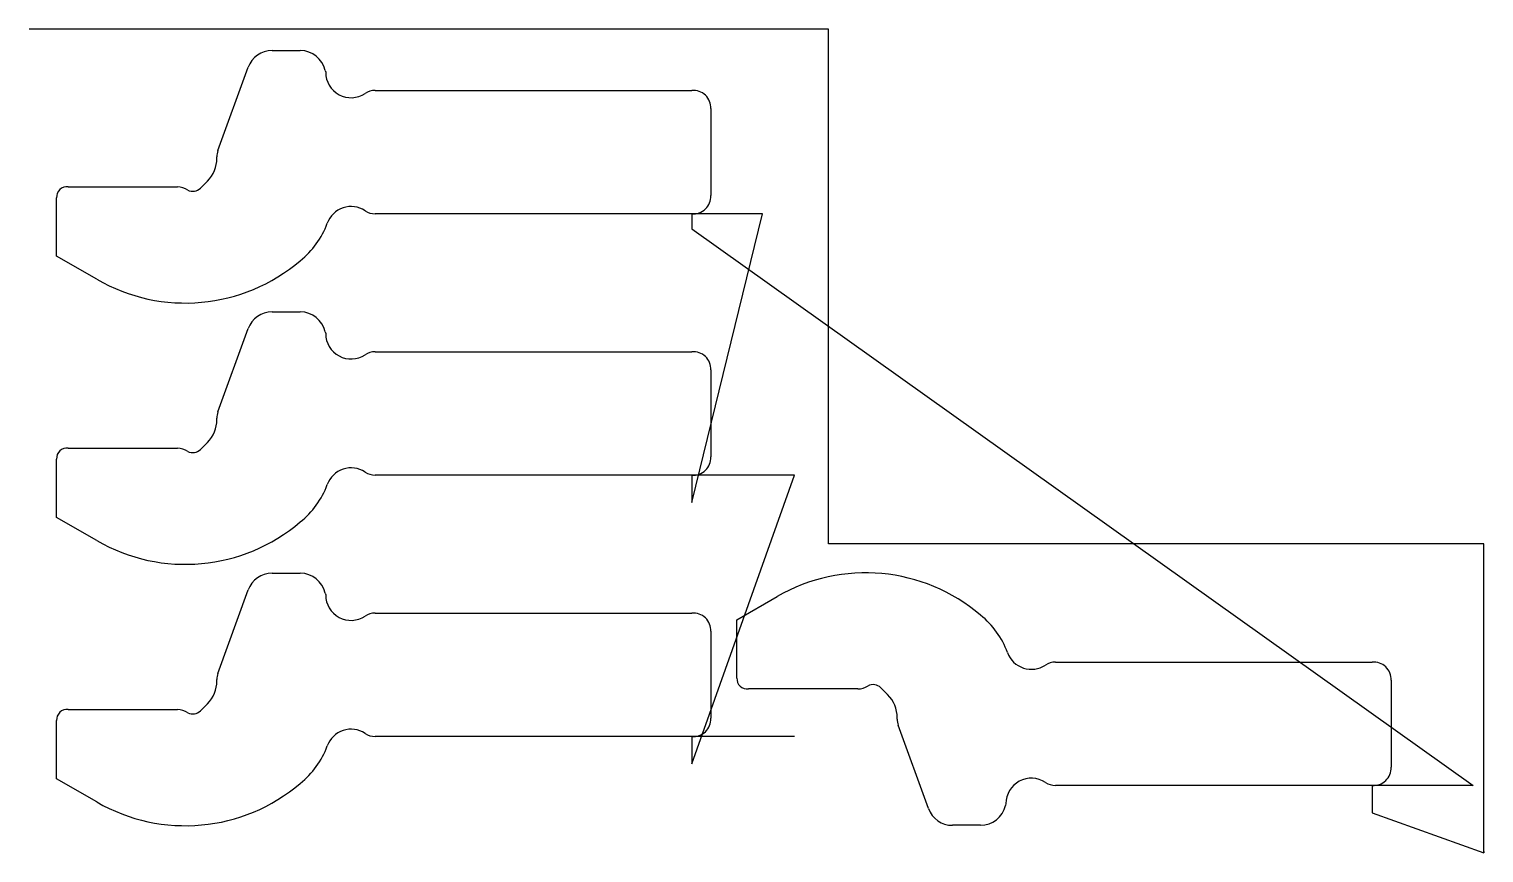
# Model space of a CAD drawing. Header units: metres. Extents: x 0 to 1003, y 0 to 568.
import ezdxf

# ---------------------------------------------------------------- set-up
doc = ezdxf.new("R2010")
doc.units = ezdxf.units.M

msp = doc.modelspace()

# ---------------------------------------------------------------- linework, layer by layer
at = {"layer": 'TOOL_0'}
for p, q in [((0.999, 567.718), (-0.001, 567.718)), ((551.117, 567.718), (0.999, 567.718)), ((551.117, 212.967), (551.117, 567.718)), ((167.516, 552.947), (186.997, 552.947)), ((130.245, 483.949), (151.063, 541.408)), ((204.109, 539.208), (204.497, 537.995)), ((238.58, 525.448), (456.997, 525.448)), ((469.997, 512.948), (469.997, 452.948)), ((129.497, 478.802), (129.497, 479.691)), ((118.158, 458.143), (122.907, 462.892)), ((18.997, 411.292), (18.997, 451.447)), ((26.997, 458.947), (102.319, 458.947)), ((456.998, 440.446), (238.581, 440.446)), ((456.997, 440.448), (456.997, 430.095)), ((456.998, 241.381), (505.658, 440.446)), ((505.658, 440.446), (456.998, 440.446)), ((456.997, 430.095), (995.663, 46.505)), ((46.668, 395.316), (18.997, 411.292)), ((167.517, 372.854), (186.998, 372.854)), ((130.246, 303.856), (151.064, 361.315)), ((204.11, 359.115), (204.498, 357.902)), ((238.581, 345.355), (456.998, 345.355)), ((469.998, 332.855), (469.998, 272.855)), ((129.498, 298.709), (129.498, 299.598)), ((118.159, 278.05), (122.908, 282.799)), ((18.998, 231.199), (18.998, 271.354)), ((26.998, 278.854), (102.32, 278.854)), ((456.999, 260.353), (238.582, 260.353)), ((456.998, 260.355), (456.998, 241.381)), ((456.999, 61.264), (527.811, 260.353)), ((527.811, 260.353), (456.999, 260.353)), ((46.669, 215.223), (18.998, 231.199)), ((1003.086, 212.967), (551.117, 212.967)), ((1003.086, 1.005), (1003.086, 212.967)), ((167.518, 192.737), (186.999, 192.737)), ((130.247, 123.739), (151.065, 181.198)), ((204.111, 178.998), (204.499, 177.785)), ((488.056, 160.661), (515.727, 176.637)), ((238.582, 165.238), (456.999, 165.238)), ((488.056, 120.506), (488.056, 160.661)), ((469.999, 152.738), (469.999, 92.738)), ((707.64, 131.506), (926.057, 131.506)), ((129.499, 118.592), (129.499, 119.481)), ((571.378, 113.006), (496.056, 113.006)), ((591.966, 109.061), (587.217, 113.81)), ((939.057, 119.006), (939.057, 59.006)), ((118.16, 97.933), (122.909, 102.682)), ((18.999, 51.082), (18.999, 91.237)), ((26.999, 98.737), (102.321, 98.737)), ((598.556, 92.262), (598.556, 93.151)), ((620.122, 30.545), (599.304, 88.004)), ((457, 80.236), (238.583, 80.236)), ((456.999, 80.238), (456.999, 61.264)), ((527.812, 80.236), (457, 80.236)), ((46.67, 35.106), (18.999, 51.082)), ((926.055, 46.505), (707.638, 46.505)), ((995.663, 46.505), (926.055, 46.505)), ((926.057, 46.506), (926.057, 27.507)), ((673.555, 33.958), (673.167, 32.745)), ((926.057, 27.507), (1003.086, 0.005)), ((656.055, 19.006), (636.575, 19.006)), ((1003.086, 0.005), (1003.086, 1.005)), ((1003.086, 1.005), (1003.086, 0.005)), ((1003.086, 0.005), (1003.086, 1.005))]:
    msp.add_line(p, q, dxfattribs=at)
for centre, radius, start, end in [((167.516, 535.447), 17.5, 90, 160.084308), ((186.953, 535.366), 17.581, 12.622835, 89.856606), ((221.997, 537.948), 17.5, 179.84612, 303.556579), ((238.64, 512.747), 12.701, 90.270665, 123.282195), ((458.009, 513.491), 12, 357.406543, 94.837791), ((142.516, 479.6), 13.019, 160.48502, 179.599521), ((106.88, 478.85), 22.617, 315.123602, 359.878401), ((25.973, 452.022), 7, 81.588624, 184.711979), ((102.199, 445.878), 13.07, 56.759817, 89.473923), ((112.855, 463.447), 7.5, 242.252844, 314.994598), ((458.009, 452.405), 12, 265.162209, 2.593457), ((221.998, 427.946), 17.499, 56.443421, 160.123744), ((238.642, 453.148), 12.702, 236.716509, 269.724845), ((150.35, 454.049), 58.754, 308.602849, 339.939994), ((107.757, 501.155), 122.204, 240.006974, 310.429661), ((167.517, 355.354), 17.5, 90, 160.084308), ((186.954, 355.273), 17.581, 12.622835, 89.856606), ((221.998, 357.855), 17.5, 179.84612, 303.556579), ((238.641, 332.654), 12.701, 90.270665, 123.282195), ((458.01, 333.398), 12, 357.406543, 94.837791), ((142.517, 299.507), 13.019, 160.48502, 179.599521), ((106.881, 298.757), 22.617, 315.123602, 359.878401), ((25.974, 271.929), 7, 81.588624, 184.711979), ((102.2, 265.785), 13.07, 56.759817, 89.473923), ((112.856, 283.354), 7.5, 242.252844, 314.994598), ((458.01, 272.312), 12, 265.162209, 2.593457), ((221.999, 247.853), 17.499, 56.443421, 160.123744), ((238.643, 273.055), 12.702, 236.716509, 269.724845), ((150.351, 273.956), 58.754, 308.602849, 339.939994), ((107.758, 321.062), 122.204, 240.006974, 310.429661), ((167.518, 175.237), 17.5, 90, 160.084308), ((186.955, 175.156), 17.581, 12.622835, 89.856606), ((576.815, 70.798), 122.203, 49.569678, 119.99262), ((221.999, 177.738), 17.5, 179.84612, 303.556579), ((238.642, 152.537), 12.701, 90.270665, 123.282195), ((458.011, 153.281), 12, 357.406543, 94.837791), ((619.409, 117.903), 58.754, 20.060006, 51.397151), ((691.056, 144.006), 17.5, 199.87737, 303.559307), ((707.701, 118.805), 12.702, 90.275176, 123.285966), ((927.069, 119.549), 12, 357.406543, 94.837791), ((142.518, 119.39), 13.019, 160.48502, 179.599521), ((495.032, 119.931), 7, 175.288021, 278.411376), ((106.882, 118.64), 22.617, 315.123602, 359.878401), ((571.258, 126.075), 13.069, 270.526077, 303.240183), ((581.914, 108.507), 7.5, 45, 117.750712), ((575.939, 93.102), 22.617, 0.124132, 44.878193), ((25.975, 91.812), 7, 81.588624, 184.711979), ((102.201, 85.668), 13.07, 56.759817, 89.473923), ((112.857, 103.237), 7.5, 242.252844, 314.994598), ((458.011, 92.195), 12, 265.162209, 2.593457), ((611.576, 92.353), 13.02, 180.400448, 199.51351), ((222, 67.736), 17.499, 56.443421, 160.123744), ((238.644, 92.938), 12.702, 236.716509, 269.724845), ((150.352, 93.839), 58.754, 308.602849, 339.939994), ((691.055, 34.005), 17.499, 56.443421, 180.15388), ((927.069, 58.463), 12, 265.162209, 2.593457), ((107.759, 140.945), 122.204, 240.006974, 310.429661), ((707.699, 59.207), 12.702, 236.716509, 269.724845), ((636.575, 36.506), 17.5, 199.915692, 270), ((656.011, 36.587), 17.581, 270.143394, 347.377165)]:
    msp.add_arc(centre, radius, start, end, dxfattribs=at)

doc.saveas('drawing.dxf')
